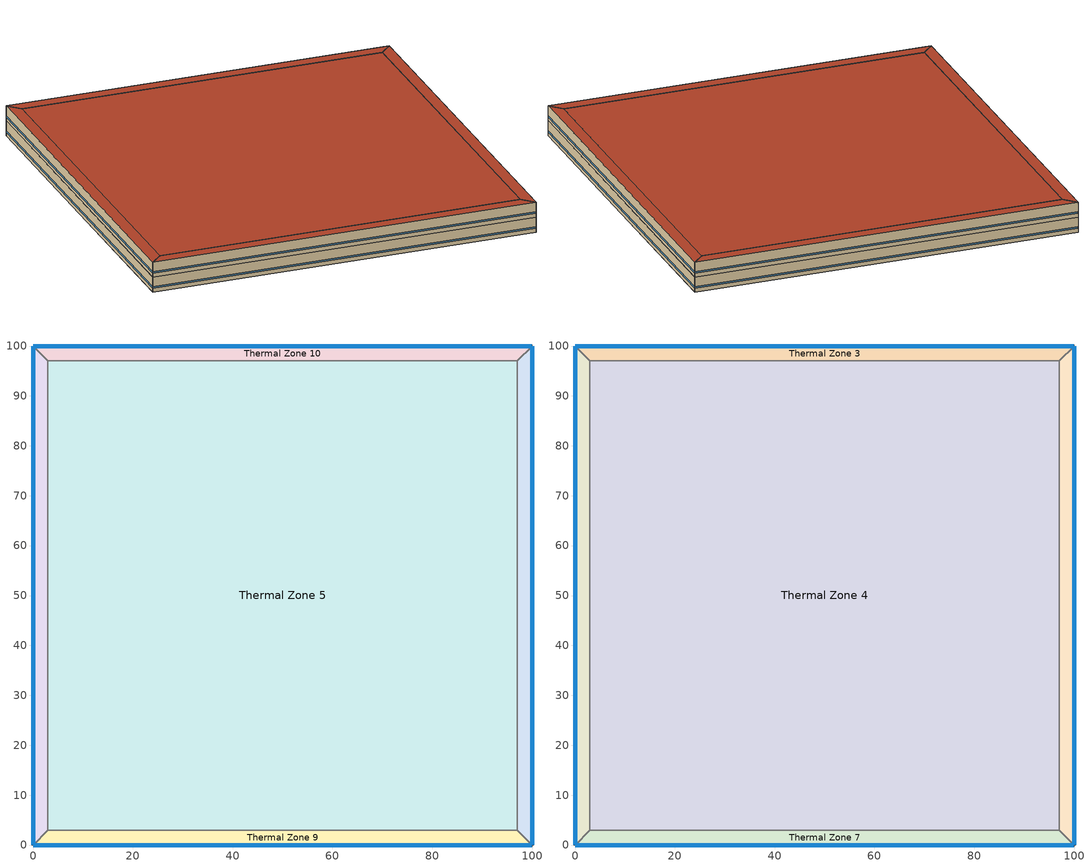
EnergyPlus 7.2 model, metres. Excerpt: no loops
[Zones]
Thermal Zone 1
 floor ground (000_ExtSlabCarpet_4in_ClimateZone 1-8): 100,100 100,0 97,3 97,97 z0
 wall outside (ASHRAE_189.1-2009_ExtWall_SteelFrame_ClimateZone 4-8): 100,0 100,100 z0:4
 wall to Thermal Zone 9 (000_Interior Wall): 97,3 100,0 z0:4
 wall to Thermal Zone 5 (000_Interior Wall): 97,97 97,3 z0:4
 wall to Thermal Zone 10 (000_Interior Wall): 100,100 97,97 z0:4
 window (ASHRAE_189.1-2009_ExtWindow_ClimateZone 4-5): 100,0.03 100,99.97 z1:1.4
Thermal Zone 10
 floor ground (000_ExtSlabCarpet_4in_ClimateZone 1-8): 0,100 100,100 97,97 3,97 z0
 wall outside (ASHRAE_189.1-2009_ExtWall_SteelFrame_ClimateZone 4-8): 100,100 0,100 z0:4
 wall to Thermal Zone 2 (000_Interior Wall): 0,100 3,97 z0:4
 wall to Thermal Zone 5 (000_Interior Wall): 3,97 97,97 z0:4
 window (ASHRAE_189.1-2009_ExtWindow_ClimateZone 4-5): 99.97,100 0.03,100 z1:1.4
Thermal Zone 2
 floor ground (000_ExtSlabCarpet_4in_ClimateZone 1-8): 0,0 0,100 3,97 3,3 z0
 wall outside (ASHRAE_189.1-2009_ExtWall_SteelFrame_ClimateZone 4-8): 0,100 0,0 z0:4
 wall to Thermal Zone 9 (000_Interior Wall): 0,0 3,3 z0:4
 wall to Thermal Zone 5 (000_Interior Wall): 3,3 3,97 z0:4
 window (ASHRAE_189.1-2009_ExtWindow_ClimateZone 4-5): 0,99.97 0,0.03 z1:1.4
Thermal Zone 9
 floor ground (000_ExtSlabCarpet_4in_ClimateZone 1-8): 100,0 0,0 3,3 97,3 z0
 wall outside (ASHRAE_189.1-2009_ExtWall_SteelFrame_ClimateZone 4-8): 0,0 100,0 z0:4
 wall to Thermal Zone 5 (000_Interior Wall): 97,3 3,3 z0:4
 window (ASHRAE_189.1-2009_ExtWindow_ClimateZone 4-5): 0.03,0 99.97,0 z1:1.4
Thermal Zone 5
 floor ground (000_ExtSlabCarpet_4in_ClimateZone 1-8): 3,3 3,97 97,97 97,3 z0
Thermal Zone 6
 floor to Thermal Zone 2 (000_Interior Floor): 0,0 0,100 3,97 3,3 z4
 wall outside (ASHRAE_189.1-2009_ExtWall_SteelFrame_ClimateZone 4-8): 0,100 0,0 z4:8
 wall to Thermal Zone 7 (000_Interior Wall): 0,0 3,3 z4:8
 wall to Thermal Zone 4 (000_Interior Wall): 3,3 3,97 z4:8
 wall to Thermal Zone 3 (000_Interior Wall): 3,97 0,100 z4:8
 window (ASHRAE_189.1-2009_ExtWindow_ClimateZone 4-5): 0,99.97 0,0.03 z5:5.4
 roof outside (ASHRAE_189.1-2009_ExtRoof_IEAD_ClimateZone 2-5): 3,3 3,97 0,100 0,0 z8
Thermal Zone 3
 floor to Thermal Zone 10 (000_Interior Floor): 0,100 100,100 97,97 3,97 z4
 wall outside (ASHRAE_189.1-2009_ExtWall_SteelFrame_ClimateZone 4-8): 100,100 0,100 z4:8
 wall to Thermal Zone 8 (000_Interior Wall): 97,97 100,100 z4:8
 wall to Thermal Zone 4 (000_Interior Wall): 3,97 97,97 z4:8
 window (ASHRAE_189.1-2009_ExtWindow_ClimateZone 4-5): 99.97,100 0.03,100 z5:5.4
 roof outside (ASHRAE_189.1-2009_ExtRoof_IEAD_ClimateZone 2-5): 3,97 97,97 100,100 0,100 z8
Thermal Zone 4
 floor to Thermal Zone 5 (000_Interior Floor): 3,3 3,97 97,97 97,3 z4
 wall to Thermal Zone 7 (000_Interior Wall): 3,3 97,3 z4:8
 wall to Thermal Zone 8 (000_Interior Wall): 97,3 97,97 z4:8
 roof outside (ASHRAE_189.1-2009_ExtRoof_IEAD_ClimateZone 2-5): 97,3 97,97 3,97 3,3 z8
Thermal Zone 8
 floor to Thermal Zone 1 (000_Interior Floor): 100,100 100,0 97,3 97,97 z4
 wall outside (ASHRAE_189.1-2009_ExtWall_SteelFrame_ClimateZone 4-8): 100,0 100,100 z4:8
 wall to Thermal Zone 7 (000_Interior Wall): 97,3 100,0 z4:8
 window (ASHRAE_189.1-2009_ExtWindow_ClimateZone 4-5): 100,0.03 100,99.97 z5:5.4
 roof outside (ASHRAE_189.1-2009_ExtRoof_IEAD_ClimateZone 2-5): 97,97 97,3 100,0 100,100 z8
Thermal Zone 7
 floor to Thermal Zone 9 (000_Interior Floor): 100,0 0,0 3,3 97,3 z4
 wall outside (ASHRAE_189.1-2009_ExtWall_SteelFrame_ClimateZone 4-8): 0,0 100,0 z4:8
 window (ASHRAE_189.1-2009_ExtWindow_ClimateZone 4-5): 0.03,0 99.97,0 z5:5.4
 roof outside (ASHRAE_189.1-2009_ExtRoof_IEAD_ClimateZone 2-5): 97,3 3,3 0,0 100,0 z8
[Site:Location]
Chicago Ohare Intl Ap_IL_USA Design_Conditions: Latitude {deg}=41.98; Longitude {deg}=-87.92; Time Zone {hr}=-6; Elevation {m}=201
[SizingPeriod:DesignDay] Month=7; Day of Month=21; Day Type=SummerDesignDay; Daily Dry-Bulb Temperature Range {deltaC}=10.5; Dry-Bulb Temperature Range Modifier Type=DefaultMultipliers; Barometric Pressure {Pa}=98934; Wind Speed {m/s}=5.2; Wind Direction {deg}=230; Rain Indicator=No; Snow Indicator=No; Daylight Saving Time Indicator=No; Solar Model Indicator=ASHRAETau; ASHRAE Clear Sky Optical Depth for Beam Irradiance (taub)=0.455; ASHRAE Clear Sky Optical Depth for Diffuse Irradiance (taud)=2.05
Name | Maximum Dry-Bulb Temperature {C} | Humidity Condition Type | Enthalpy at Maximum Dry-Bulb {J/kg} | Wetbulb or DewPoint at Maximum Dry-Bulb {C}
Chicago Ohare Intl Ap Ann Clg 1% Condns Enth=>MDB | 29.6 | Enthalpy | 75100
Chicago Ohare Intl Ap Ann Clg 1% Condns DB=>MWB | 31.6 | Wetbulb |  | 23
Chicago Ohare Intl Ap Ann Clg 1% Condns DP=>MDB | 27.7 | Dewpoint |  | 22.9
Chicago Ohare Intl Ap Ann Clg .4% Condns WB=>MDB | 31.2 | Wetbulb |  | 25.5
[Building]
Building 1
[Material] Thermal Absorptance=0.9
Name | Roughness | Thickness {m} | Conductivity {W/m-K} | Density {kg/m3} | Specific Heat {J/kg-K} | Solar Absorptance | Visible Absorptance
000_G01a 19mm gypsum board | MediumSmooth | 0.019 | 0.16 | 800 | 1090 | 0.7 | 0.7
Metal Decking | MediumSmooth | 0.0015 | 45.006 | 7680 | 418.4 | 0.7 | 0.3
Wall Insulation [39] | MediumRough | 0.1184 | 0.045 | 265 | 836.8 | 0.7 | 0.7
1/2IN Gypsum | Smooth | 0.0127 | 0.16 | 784.9 | 830 | 0.92 | 0.92
000_F16 Acoustic tile | MediumSmooth | 0.0191 | 0.06 | 368 | 590 | 0.7 | 0.7
000_M11 100mm lightweight concrete | MediumRough | 0.1016 | 0.53 | 1280 | 840 | 0.7 | 0.7
MAT-CC05 4 HW CONCRETE | Rough | 0.1016 | 1.311 | 2240 | 836.8 | 0.7 | 0.7
Roof Insulation [21] | MediumRough | 0.2105 | 0.049 | 265 | 836.8 | 0.7 | 0.7
Roof Membrane | VeryRough | 0.0095 | 0.16 | 1121.29 | 1460 | 0.7 | 0.7
[Material:AirGap]
Name | Thermal Resistance {m2-K/W}
000_F05 Ceiling air space resistance | 0.18
000_F04 Wall air space resistance | 0.15
[Material:NoMass] Thermal Absorptance=0.9; Solar Absorptance=0.7
Name | Roughness | Thermal Resistance {m2-K/W} | Visible Absorptance
MAT-SHEATH | Rough | 0.3626 | 0.7
CP02 CARPET PAD | VeryRough | 0.2165 | 0.8
[WindowMaterial:Glazing]
Theoretical Glass [207]: Optical Data Type=SpectralAverage; Thickness {m}=0.003; Solar Transmittance at Normal Incidence=0.3311; Front Side Solar Reflectance at Normal Incidence=0.6189; Back Side Solar Reflectance at Normal Incidence=0.6189; Visible Transmittance at Normal Incidence=0.44; Front Side Visible Reflectance at Normal Incidence=0.51; Back Side Visible Reflectance at Normal Incidence=0.51; Infrared Transmittance at Normal Incidence=0; Front Side Infrared Hemispherical Emissivity=0.9; Back Side Infrared Hemispherical Emissivity=0.9; Conductivity {W/m-K}=0.0133; Dirt Correction Factor for Solar and Visible Transmittance=1; Solar Diffusing=No
[Construction]
ASHRAE_189.1-2009_ExtWindow_ClimateZone 4-5: Theoretical Glass [207]
000_Interior Wall: 000_G01a 19mm gypsum board, 000_F04 Wall air space resistance, 000_G01a 19mm gypsum board
000_Interior Floor: 000_F16 Acoustic tile, 000_F05 Ceiling air space resistance, 000_M11 100mm lightweight concrete
ASHRAE_189.1-2009_ExtWall_SteelFrame_ClimateZone 4-8: MAT-SHEATH, Wall Insulation [39], 1/2IN Gypsum
ASHRAE_189.1-2009_ExtRoof_IEAD_ClimateZone 2-5: Roof Membrane, Roof Insulation [21], Metal Decking
000_ExtSlabCarpet_4in_ClimateZone 1-8: MAT-CC05 4 HW CONCRETE, CP02 CARPET PAD
[AvailabilityManager:Scheduled]
Name | Schedule
AvailabilityManager:Scheduled {de9c790d-09c6-4d29-8c84-a6ee070119b7} | Schedule:Compact {8f96436d-f956-4c17-aebd-6e2314fcc33a}
AvailabilityManager:Scheduled {9139828f-ff20-4f07-86b9-b16017ec71fa} | Schedule:Compact {a3d0d695-3168-4f6d-828c-951de3686441}
[Zone]
Thermal Zone 6; Thermal Zone 1; Thermal Zone 10; Thermal Zone 3; Thermal Zone 4; Thermal Zone 8; Thermal Zone 2; Thermal Zone 7; Thermal Zone 9; Thermal Zone 5
[Schedule:Compact]
Schedule:Compact {8f96436d-f956-4c17-aebd-6e2314fcc33a}; Schedule:Compact {a3d0d695-3168-4f6d-828c-951de3686441}: Through: 12/31, For: AllDays, Until: 24:00, 1
